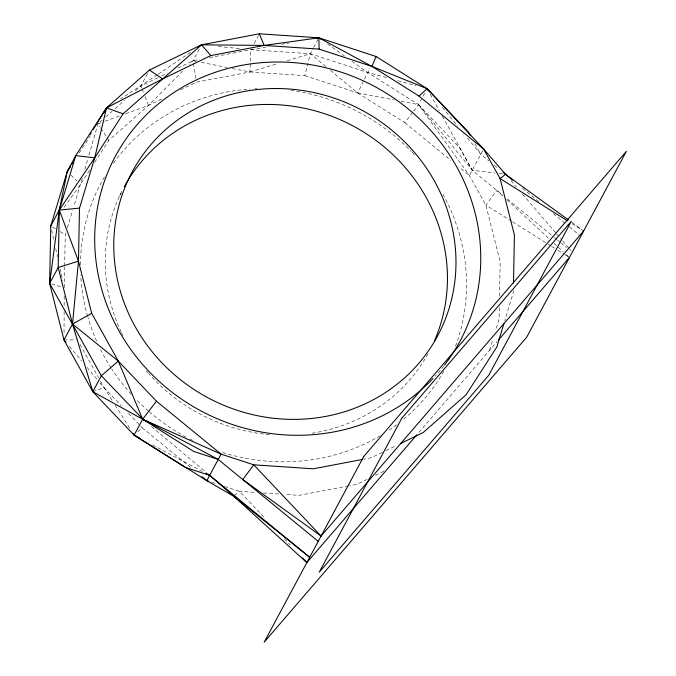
<?xml version="1.0" encoding="UTF-8"?>
<svg xmlns="http://www.w3.org/2000/svg" width="676" height="676" viewBox="0 0 676 676"><rect width="100%" height="100%" fill="white"/><g stroke="black" fill="none" stroke-linecap="round" stroke-linejoin="round"><path stroke-width="0.51" stroke-dasharray="3.38 2.54" d="M64.017 332.634L64.127 310.69M64.152 305.459L64.195 296.054M64.237 287.697L64.642 266.902M64.659 265.862L65.268 234.673L65.876 232.662M499.31 307.597L499.082 319.08L495.745 330.116M499.53 296.105L500.198 261.637L485.867 205.115L469.414 175.566L418.579 104.628L367.575 72.442L352.196 61.499M513.354 290.46L513.312 292.547L504.811 320.635M180.526 89.9L196.564 82.126L249.917 71.969L250.796 49.72L266.276 47.007M232.324 68.496L249.917 71.969L304.884 75.653L310.343 53.717L313.191 48.41M82.235 178.346L73.785 206.526M84.855 169.254L87.77 159.147M88.945 155.108L97.978 123.784L101.882 120.353M67.397 227.635L72.569 210.549M489.669 350.176L493.015 339.141M304.884 75.653L357.705 92.942L369.941 68.022M147.512 73.608L140.87 85.996L133.856 92.173M119.517 196.124L121.891 191.697M199.158 49.23L192.998 60.73L189.28 64.457M254.117 43.526L259.339 33.8M313.664 47.523L318.878 37.797M413.568 111.177L418.579 104.628L424.748 93.127M482.689 150.799L469.414 175.566L458.911 166.972M79.193 152.97L90.009 136.163M89.562 170.301L80.486 184.404L62.893 209.019M94.665 162.367L108.853 140.329L148.45 105.448L182.605 71.166M330.412 70.338L357.705 92.942L404.797 122.643L412.943 111.996M418.909 432.395L497.139 341.498M137.786 431.77L142.205 427.731L191.469 468.088M105.777 116.914L112.022 111.413M115.14 108.667L124.494 100.42M234.378 495.559L239.498 491.351L256.212 492.474M157.339 74.816L120.615 98.89M158.201 74.225L191.131 51.866M157.93 77.723L140.87 85.996L141.63 87.939M161.725 75.889L167.411 73.135M177.83 68.082L192.998 60.73L199.192 59.547M125.685 113.72L148.45 105.448L163.541 98.13M382.244 452.396L371.082 457.804L363.849 459.181M385.962 450.588L396.195 445.628M367.085 479.377L356.852 484.337L349.627 485.714M375.45 475.321L385.683 470.361M100.952 122.711L97.978 123.784L100.268 127.265M104.907 121.266L119.753 115.875M92.789 391.691L104.062 387.635L121.334 405.794M249.917 71.969L278.115 63.451M287.182 60.713L310.343 53.717L367.575 72.442L387.754 77.951M209.509 57.587L250.796 49.72L310.343 53.717L326.398 67.008M348.588 485.909L299.045 495.347L284.419 494.367M281.748 44.303L285.872 43.577M286.903 43.399L288.965 43.036M63.983 339.952L76.43 339.876M263.53 492.965L279.196 494.012M218.306 46.483L240.318 48.68M401.045 101.256L418.579 104.628L472.254 170.259L495.111 173.031M499.268 173.538L502.386 173.918M357.705 92.942L393.821 99.871M196.099 61.347L192.998 60.73L196.048 79.067M201.279 62.361L227.153 67.473M397.851 80.714L416.019 85.675M51.587 283.996L61.322 286.844M211.774 482.275L216.726 483.898M224.643 486.492L239.498 491.351L264.848 518.162M152.539 444.943L202.293 471.425M52.466 227.009L55.88 229.054M60.147 231.606L65.268 234.673M572.107 223.722L583.667 230.964M511.647 221.28L485.867 205.115L496.826 190.387L503.003 196.099M512.535 221.838L547.214 243.571M548.101 244.129L550.771 245.802M551.658 246.36L556.99 249.697M557.877 250.255L564.105 254.159M564.992 254.717L568.55 256.939M327.421 43.872L344.506 56.032M571.778 222.336L581.968 229.73M467.538 138.132L480.797 154.339L488.765 160.778M494.342 165.282L498.33 168.501M418.579 104.628L459.9 148.069L472.254 170.259L502.505 195.034M507.372 199.023L553.619 236.904M554.438 237.572L556.872 239.566M557.683 240.233L560.117 242.228M560.928 242.887L566.606 247.543M404.797 122.643L450.833 160.356M522.514 188.291L539.516 202.285M553.289 213.616L568.677 226.274M569.488 226.942L579.205 234.935M151.525 426.657L206.434 472.642M506.865 199.665L549.351 238.932M553.99 243.216L563.26 251.785M566.353 254.641L569.437 257.497M70.921 175.109L76.802 180.83M128.533 413.357L140.042 425.466M140.76 426.218L142.205 427.731M284.402 538.848L290.19 544.974M510.955 180.653L516.405 187.015M522.54 194.164L555.934 233.119M556.61 233.913L562.06 240.267M562.745 241.062L568.879 248.219M569.564 249.013L570.924 250.602M69.417 346.416L81.644 360.959M87.077 367.431L97.268 379.549M99.989 382.785L104.062 387.635L112.41 400.826M442.357 107.34L457.601 125.981M100.842 128.136L106.563 136.848M107.138 137.718L108.853 140.329M115.19 405.228L129.657 428.102M474.865 143.684L480.797 154.339M80.03 344.464L98.442 377.529M100.487 381.205L104.062 387.635M430.164 94.201L439.29 110.695M442.332 116.196L472.254 170.259M142.011 88.911L143.523 92.798M145.036 96.693L148.45 105.448M51.655 230.102L54.131 241.416M55.702 248.616L57.502 256.838M60.198 269.183L61.093 273.298M61.322 274.329L62.665 280.498M428.001 353.81A173.335 163.085 28.2 0 1 310.216 433.493M269.479 434.634A173.335 163.085 28.2 0 1 149.193 374.2M148.492 373.414A173.335 163.085 28.2 0 1 145.754 370.228M122.956 335.558A173.335 163.085 28.2 0 1 121.596 332.769M121.148 331.84A173.335 163.085 28.2 0 1 122.711 189.618M443.938 365.817A195.558 183.999 28.2 0 1 435.192 376.169M443.752 371.394A195.558 183.999 28.2 0 1 403.395 419.45M396.736 424.705A195.558 183.999 28.2 0 1 388.134 430.789M380.25 435.733A195.558 183.999 28.2 0 1 220.562 451.847M192.576 440.448A195.558 183.999 28.2 0 1 189.795 439.045M186.094 437.102A195.558 183.999 28.2 0 1 149.185 411.701M148.407 411.016A195.558 183.999 28.2 0 1 136.29 399.567M131.279 394.252A195.558 183.999 28.2 0 1 111.616 368.792M111.05 367.913A195.558 183.999 28.2 0 1 99.693 347.76M96.609 341.143A195.558 183.999 28.2 0 1 87.956 317.517M87.66 316.495A195.558 183.999 28.2 0 1 80.714 275.276M80.461 264.848A195.558 183.999 28.2 0 1 104.839 176.25M113.5 163.051A195.558 183.999 28.2 0 1 249.816 89.038M254.996 88.742A195.558 183.999 28.2 0 1 257.083 88.657M290.824 90.39A195.558 183.999 28.2 0 1 411.439 151.559M412.166 152.311A195.558 183.999 28.2 0 1 415.022 155.353M442.957 194.232A195.558 183.999 28.2 0 1 455.269 346.856"/><path stroke-width="1.01" d="M208.047 474.003L233.642 496.159L309.692 557.286L209.661 475.355L185.123 467.319L134.11 435.141L92.789 391.691L63.983 339.952L49.644 283.43L50.759 225.987L67.245 171.535L75.78 155.615L106.521 107.864L149.413 70.067L201.532 44.81L259.339 33.8L318.878 37.797L376.11 56.522L427.122 88.7L468.434 132.15L470.412 135.699M318.227 541.358L218.204 459.427L142.644 419.213L92.789 391.691L72.518 324.032L78.467 261.156L79.498 208.132L94.716 157.871L106.521 107.864L109.157 106.183M513.498 283.143L514.428 235.104L500.088 178.582L483.636 149.033L427.122 88.7L371.935 66.4L319.114 49.111L264.147 45.427L201.532 44.81L198.068 47.159M144.258 420.565L101.324 375.772L49.644 283.43L59.294 210.067L67.245 171.535L70.566 166.152M503.899 323.643L496.826 346.999L466.094 394.75L423.201 432.539L400.843 443.38M512.797 180.289L505.504 174.298L483.636 149.033L419.027 96.11L371.935 66.4L376.11 56.522M104.146 112.284L106.521 107.864L162.679 78.906L210.794 55.593L264.147 45.427L318.878 37.797L371.935 66.4M50.759 225.987L59.294 210.067L94.716 157.871L123.083 113.796L201.532 44.81L210.794 55.593M49.644 283.43L58.187 267.51L59.294 210.067L75.78 155.615L94.716 157.871M92.789 391.691L101.324 375.772L118.292 361.094L91.699 313.334L78.467 261.156L59.294 210.067L79.498 208.132M78.467 261.156L58.187 267.51L72.518 324.032L118.292 361.094L156.435 401.198L142.644 419.213L134.11 435.141L206.822 480.661L233.642 496.159L306.845 562.593L416.847 434.795M208.799 481.304L206.822 480.661L221.044 454.12L156.435 401.198M71.673 164.361L72.78 162.57M89.925 134.769L91.032 132.978M93.246 129.386L106.521 107.864L123.083 113.796M67.245 171.535L70.093 167.116M362.818 459.376L313.275 468.814L253.728 464.818L242.768 479.554L321.075 536.051L583.667 230.964M498.499 339.927L569.437 257.497M419.027 96.11L427.122 88.7L429.767 91.944M568.372 219.877L505.504 174.298L500.088 178.582L567.663 220.934M91.699 313.334L72.518 324.032L63.983 339.952L66.02 342.377M316.816 38.16L318.878 37.797L320.593 39.014M218.204 459.427L193.657 451.399L142.644 419.213L118.292 361.094M142.644 419.213L221.044 454.12L253.728 464.818L321.075 536.051M139.636 438.082L134.11 435.141L132.995 433.375M205.977 473.386L209.661 475.355M149.413 70.067L162.679 78.906M503.113 172.363L505.504 174.298M201.972 476.69L206.822 480.661M302.502 557.996L306.845 562.593M427.122 88.7L428.136 90.533M259.339 33.8L264.147 45.427M318.878 37.797L319.114 49.111M124.181 186.863A173.335 163.085 28.2 0 1 348.241 123.48A173.335 163.085 28.2 0 1 434.44 340.814M433.054 378.467A195.558 183.999 28.2 0 1 107.121 305.603A195.558 183.999 28.2 0 1 312.887 65.073A195.558 183.999 28.2 0 1 444.58 364.989M363.764 456.444L264.164 642.2L526.756 337.113L626.356 151.356L363.764 456.444M401.73 418.343L319.199 572.251L488.79 375.214L571.313 221.305L401.73 418.343M125.609 306.515A173.335 163.085 28.2 0 0 418.655 363.527A173.335 163.085 28.2 0 0 310.385 91.835A173.335 163.085 28.2 0 0 125.609 306.515"/></g></svg>
